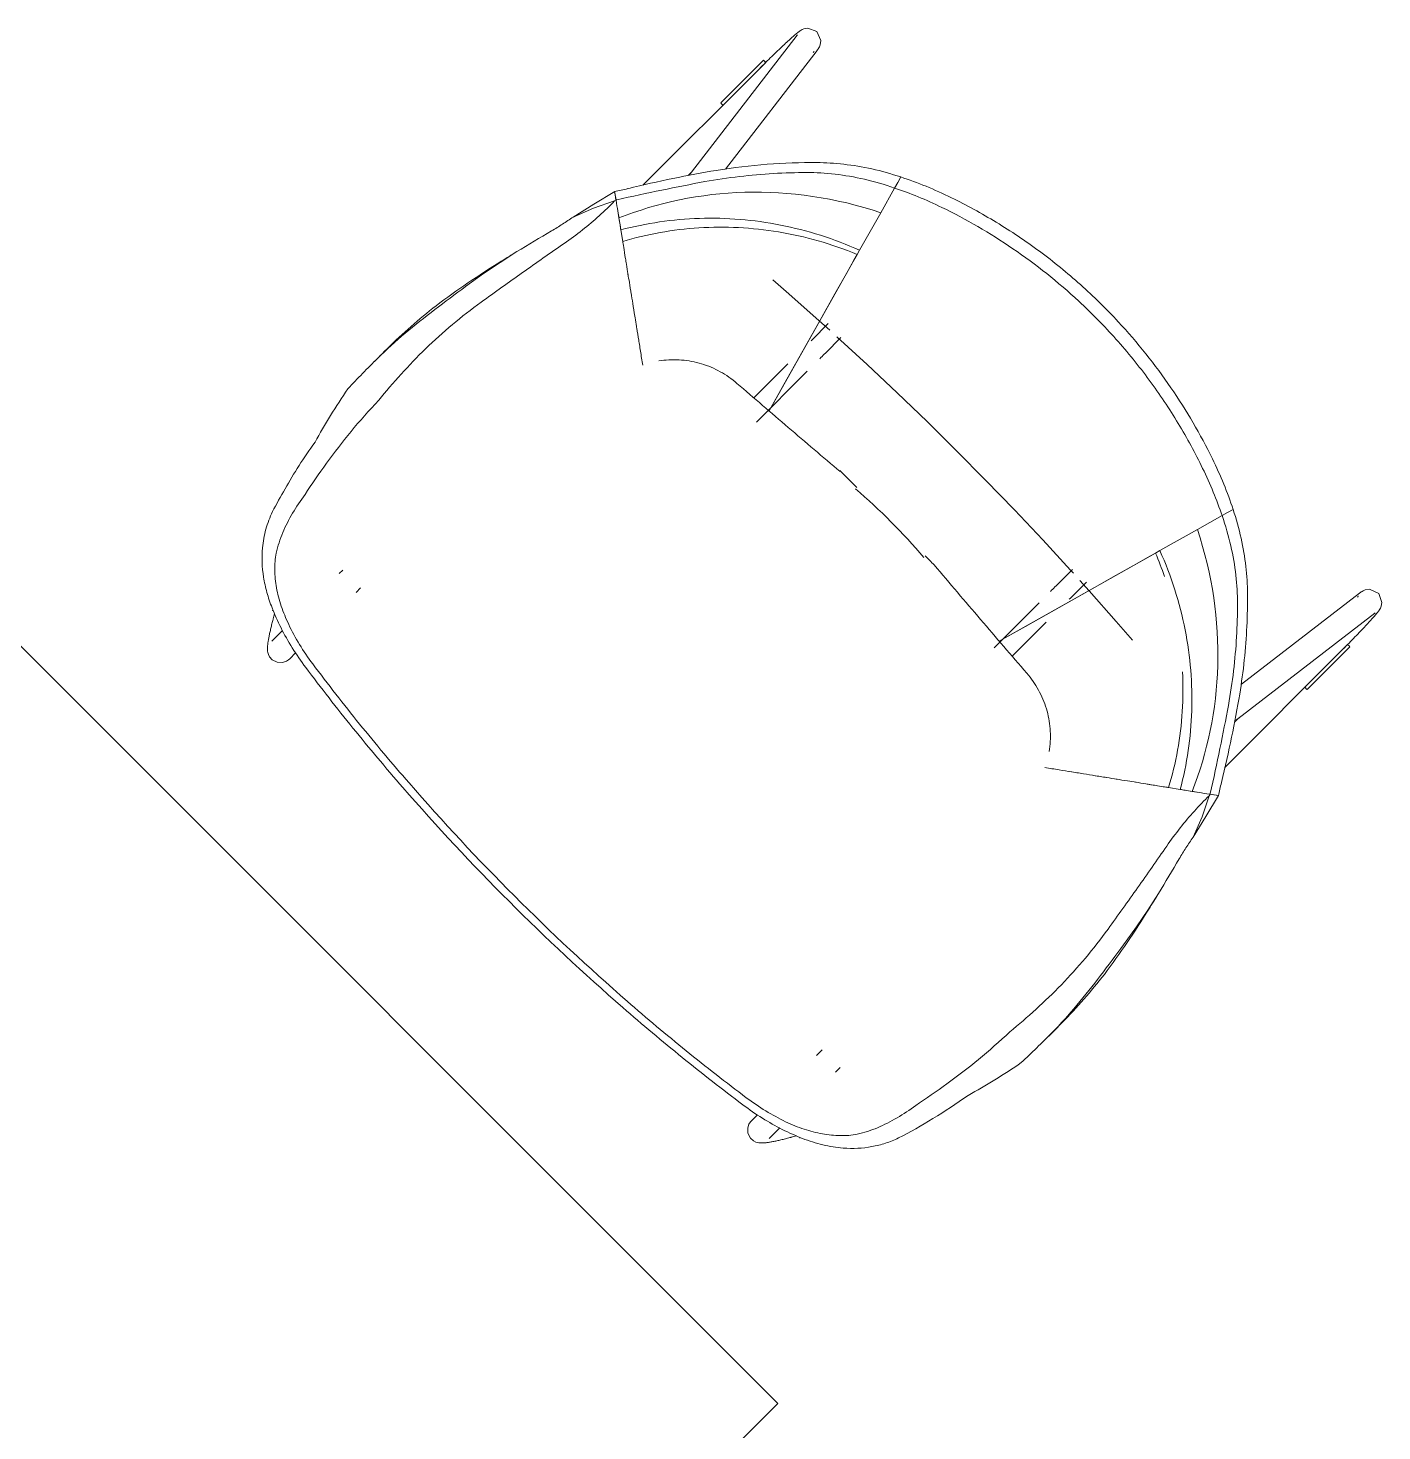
# Model space of a CAD drawing. Header units: millimetres. Extents: x 155927 to 317870, y -36033 to 97293.
# Drawn here: x 190623 to 191485, y 25218 to 26111 of the extents above; entities that cross this region are included whole.
import ezdxf

# ---------------------------------------------------------------- set-up
doc = ezdxf.new("R2010")
doc.units = ezdxf.units.MM
doc.header["$MEASUREMENT"] = 0
doc.layers.add('I-FURN', color=8, linetype='CONTINUOUS', lineweight=9)

msp = doc.modelspace()

# ---------------------------------------------------------------- linework, layer by layer
at = {"layer": 'I-FURN'}
for p, q in [((191112.88, 26106.07), (191045.66, 26018.81)), ((191107.07, 26102.27), (191106.33, 26101.59)), ((191107.79, 26102.93), (191107.07, 26102.27)), ((191108.48, 26103.56), (191107.79, 26102.93)), ((191109.14, 26104.16), (191108.48, 26103.56)), ((191109.78, 26104.73), (191109.14, 26104.16)), ((191110.39, 26105.27), (191109.78, 26104.73)), ((191110.97, 26105.78), (191110.39, 26105.27)), ((191111.52, 26106.25), (191110.97, 26105.78)), ((191112.04, 26106.7), (191111.52, 26106.25)), ((191112.54, 26107.12), (191112.04, 26106.7)), ((191113.02, 26107.51), (191112.54, 26107.12)), ((191112.92, 26106.12), (191112.88, 26106.07)), ((191113.03, 26106.27), (191112.92, 26106.12)), ((191113.48, 26107.87), (191113.02, 26107.51)), ((191113.07, 26106.33), (191113.03, 26106.27)), ((191113.92, 26108.22), (191113.48, 26107.87)), ((191114.36, 26108.55), (191113.92, 26108.22)), ((191114.83, 26108.87), (191114.36, 26108.55)), ((191115.36, 26109.22), (191114.83, 26108.87)), ((191116.06, 26109.61), (191115.36, 26109.22)), ((191117.21, 26110.1), (191116.06, 26109.61)), ((191119.72, 26110.57), (191117.21, 26110.1)), ((191125.38, 26108.48), (191119.72, 26110.57)), ((191125.38, 26108.48), (191128.02, 26102.65)), ((191128.02, 26102.65), (191127.61, 26099.91)), ((191067.31, 26020.69), (191125.55, 26096.3)), ((191097.7, 26093.38), (191096.74, 26092.46)), ((191098.64, 26094.29), (191097.7, 26093.38)), ((191099.57, 26095.19), (191098.64, 26094.29)), ((191100.48, 26096.07), (191099.57, 26095.19)), ((191101.37, 26096.92), (191100.48, 26096.07)), ((191102.25, 26097.76), (191101.37, 26096.92)), ((191103.11, 26098.57), (191102.25, 26097.76)), ((191103.95, 26099.36), (191103.11, 26098.57)), ((191104.76, 26100.13), (191103.95, 26099.36)), ((191105.56, 26100.87), (191104.76, 26100.13)), ((191106.33, 26101.59), (191105.56, 26100.87)), ((191123.35, 26095.28), (191123.06, 26095.05)), ((191123.57, 26095.46), (191123.35, 26095.28)), ((191123.73, 26095.57), (191123.57, 26095.46)), ((191125.71, 26096.51), (191125.55, 26096.3)), ((191126.03, 26096.95), (191125.71, 26096.51)), ((191126.36, 26097.42), (191126.03, 26096.95)), ((191126.71, 26097.96), (191126.36, 26097.42)), ((191127.11, 26098.69), (191126.71, 26097.96)), ((191127.61, 26099.91), (191127.11, 26098.69)), ((191088.62, 26084.44), (191014.66, 26010.48)), ((191091.5, 26090.14), (191064.24, 26062.87)), ((191088.84, 26084.66), (191088.62, 26084.44)), ((191092.91, 26088.72), (191088.64, 26084.45)), ((191089.84, 26085.66), (191088.84, 26084.66)), ((191090.84, 26086.65), (191089.84, 26085.66)), ((191091.84, 26087.64), (191090.84, 26086.65)), ((191091.55, 26090.09), (191092.91, 26088.72)), ((191092.83, 26088.62), (191091.84, 26087.64)), ((191093.82, 26089.6), (191092.83, 26088.62)), ((191094.8, 26090.56), (191093.82, 26089.6)), ((191095.78, 26091.52), (191094.8, 26090.56)), ((191096.74, 26092.46), (191095.78, 26091.52)), ((191065.65, 26061.46), (191064.29, 26062.83)), ((191043.43, 26016.62), (191046.12, 26019.32)), ((191045.66, 26018.81), (191044.88, 26017.64)), ((191176.94, 26012.27), (191178.91, 26015.77)), ((191176.94, 26012.27), (191178.91, 26015.77)), ((190996.78, 26006.52), (190983.47, 25998.4)), ((190997.55, 26001.1), (190996.68, 26006.48)), ((190996.69, 26006.46), (190997.55, 26001.12)), ((190996.78, 26005.88), (190997.54, 26001.16)), ((191174.96, 26008.75), (191166.1, 25993.04)), ((191166.1, 25993.04), (191174.96, 26008.75)), ((191174.96, 26008.75), (191176.94, 26012.27)), ((191174.96, 26008.75), (191176.94, 26012.27)), ((190983.47, 25998.4), (190970.17, 25990.27)), ((190970.17, 25990.27), (190983.12, 25995.99)), ((190983.12, 25995.99), (190996.64, 26000.52)), ((190996.64, 26000.52), (190997.55, 26001.1)), ((190997.55, 26001.12), (190998.03, 26001.22)), ((190999.41, 25989.67), (190998.43, 25995.7)), ((191000.11, 25985.35), (190999.41, 25989.67)), ((191166.1, 25993.04), (191152.65, 25969.16)), ((191152.65, 25969.16), (191166.1, 25993.04)), ((191000.63, 25982.1), (191000.11, 25985.35)), ((191001.83, 25974.72), (191000.63, 25982.1)), ((190923.77, 25961.42), (190934.38, 25968.26)), ((191152.65, 25969.16), (191151.12, 25966.45)), ((191151.12, 25966.45), (191152.65, 25969.16)), ((190913.1, 25954.25), (190923.77, 25961.42)), ((191095.02, 25866.86), (191151.12, 25966.45)), ((191149.05, 25962.77), (191144.24, 25954.23)), ((191151.12, 25966.45), (191149.05, 25962.77)), ((190901.79, 25946.08), (190913.1, 25954.25)), ((191097.37, 25950.25), (191107.64, 25941.38)), ((191144.24, 25954.23), (191136.95, 25941.29)), ((191107.64, 25941.38), (191127.02, 25924.23)), ((191136.95, 25941.29), (191127.54, 25924.59)), ((191127.54, 25924.59), (191116.52, 25905.02)), ((191127.02, 25924.23), (191133.74, 25918.18)), ((191132.67, 25922.44), (191122.38, 25912.15)), ((191121.78, 25911.55), (191122.38, 25912.15)), ((191130.87, 25903.67), (191140.72, 25913.52)), ((191138.26, 25914.08), (191157.51, 25896.38)), ((190849.63, 25904.29), (190843.69, 25898.35)), ((191026.35, 25898.9), (191024.86, 25898.69)), ((191107.05, 25896.82), (191085.37, 25875.14)), ((191116.52, 25905.02), (191104.44, 25883.59)), ((191128.04, 25900.84), (191127.3, 25900.09)), ((191128.77, 25901.57), (191128.04, 25900.84)), ((191129.49, 25902.29), (191128.77, 25901.57)), ((191130.19, 25902.99), (191129.49, 25902.29)), ((191130.87, 25903.67), (191130.19, 25902.99)), ((191086.96, 25859.76), (191117.78, 25890.58)), ((191118.51, 25891.31), (191117.78, 25890.58)), ((191119.33, 25892.13), (191118.51, 25891.31)), ((191157.51, 25896.38), (191176.63, 25878.37)), ((191104.44, 25883.59), (191095.02, 25866.86)), ((191176.63, 25878.37), (191195.59, 25860.08)), ((191195.59, 25860.08), (191214.37, 25841.54)), ((191214.37, 25841.54), (191232.94, 25822.79)), ((191140, 25829.01), (191140.3, 25828.22)), ((191232.94, 25822.79), (191251.25, 25803.84)), ((191251.25, 25803.84), (191269.29, 25784.73)), ((191367.76, 25791.38), (191383.47, 25800.23)), ((191383.47, 25800.23), (191367.76, 25791.38)), ((191386.99, 25802.21), (191383.47, 25800.23)), ((191386.99, 25802.21), (191383.47, 25800.23)), ((191390.49, 25804.19), (191386.99, 25802.21)), ((191390.49, 25804.19), (191386.99, 25802.21)), ((191343.88, 25777.93), (191367.76, 25791.38)), ((191367.76, 25791.38), (191343.88, 25777.93)), ((191269.29, 25784.73), (191287.02, 25765.5)), ((191341.17, 25776.4), (191241.59, 25720.29)), ((191328.96, 25769.52), (191337.49, 25774.33)), ((191337.49, 25774.33), (191341.17, 25776.4)), ((191341.17, 25776.4), (191343.88, 25777.93)), ((191343.88, 25777.93), (191341.17, 25776.4)), ((190823.54, 25765.47), (190821.35, 25763.28)), ((191288.24, 25766), (191278.39, 25756.15)), ((191287.02, 25765.5), (191288.8, 25763.54)), ((191316.01, 25762.22), (191328.96, 25769.52)), ((190832.06, 25751.35), (190834.86, 25754.15)), ((191275.65, 25753.4), (191276.38, 25754.13)), ((191276.38, 25754.13), (191277.09, 25754.85)), ((191277.09, 25754.85), (191277.79, 25755.54)), ((191277.79, 25755.54), (191278.39, 25756.15)), ((191286.87, 25747.66), (191297.16, 25757.95)), ((191298.95, 25752.3), (191292.9, 25759.02)), ((191299.32, 25752.82), (191316.01, 25762.22)), ((191274.15, 25751.9), (191274.9, 25752.66)), ((191274.9, 25752.66), (191275.65, 25753.4)), ((191279.75, 25741.79), (191299.32, 25752.82)), ((191286.87, 25747.66), (191286.19, 25746.98)), ((191316.1, 25732.92), (191298.95, 25752.3)), ((191471.03, 25750.83), (191395.91, 25692.97)), ((191470.01, 25748.62), (191469.78, 25748.34)), ((191470.18, 25748.85), (191470.01, 25748.62)), ((191470.3, 25749), (191470.18, 25748.85)), ((191471.23, 25750.98), (191471.03, 25750.83)), ((191471.67, 25751.31), (191471.23, 25750.98)), ((191472.14, 25751.64), (191471.67, 25751.31)), ((191472.69, 25751.98), (191472.14, 25751.64)), ((191473.41, 25752.38), (191472.69, 25751.98)), ((191474.63, 25752.89), (191473.41, 25752.38)), ((191477.38, 25753.3), (191474.63, 25752.89)), ((191483.2, 25750.66), (191477.38, 25753.3)), ((191483.2, 25750.66), (191485.29, 25745)), ((191485.29, 25745), (191484.83, 25742.49)), ((190779.17, 25739.65), (190778.67, 25739.79)), ((190780.15, 25737.86), (190779.24, 25734.46)), ((191265.3, 25743.06), (191238.27, 25716.02)), ((191258.31, 25729.72), (191279.75, 25741.79)), ((191265.3, 25743.06), (191266.12, 25743.88)), ((191266.12, 25743.88), (191266.94, 25744.7)), ((191393.53, 25670.94), (191480.79, 25738.15)), ((191480.5, 25736.24), (191479.99, 25735.66)), ((191480.98, 25736.8), (191480.5, 25736.24)), ((191480.84, 25738.19), (191480.79, 25738.15)), ((191480.99, 25738.31), (191480.84, 25738.19)), ((191481.43, 25737.32), (191480.98, 25736.8)), ((191481.05, 25738.35), (191480.99, 25738.31)), ((191481.84, 25737.82), (191481.43, 25737.32)), ((191482.23, 25738.3), (191481.84, 25737.82)), ((191482.6, 25738.75), (191482.23, 25738.3)), ((191482.94, 25739.2), (191482.6, 25738.75)), ((191483.27, 25739.64), (191482.94, 25739.2)), ((191483.6, 25740.11), (191483.27, 25739.64)), ((191483.94, 25740.64), (191483.6, 25740.11)), ((191484.33, 25741.34), (191483.94, 25740.64)), ((191484.83, 25742.49), (191484.33, 25741.34)), ((191100.57, 25235.11), (190605.59, 25730.09)), ((190777.28, 25726.51), (190777.43, 25727.18)), ((190777.43, 25727.18), (190777.59, 25727.86)), ((190777.59, 25727.86), (190777.75, 25728.55)), ((190777.75, 25728.55), (190777.92, 25729.25)), ((190777.92, 25729.25), (190778.09, 25729.95)), ((190778.09, 25729.95), (190778.26, 25730.66)), ((190778.26, 25730.66), (190778.44, 25731.38)), ((190778.44, 25731.38), (190778.62, 25732.1)), ((190785.16, 25727.08), (190778.46, 25720.38)), ((190778.62, 25732.1), (190778.81, 25732.82)), ((190778.81, 25732.82), (190779, 25733.54)), ((190779, 25733.54), (190779.19, 25734.26)), ((190779.19, 25734.26), (190779.24, 25734.46)), ((191241.59, 25720.29), (191258.31, 25729.72)), ((191249.86, 25710.65), (191271.54, 25732.33)), ((191326.53, 25720.85), (191316.1, 25732.92)), ((191472.48, 25727.53), (191471.65, 25726.65)), ((191473.3, 25728.39), (191472.48, 25727.53)), ((191474.09, 25729.22), (191473.3, 25728.39)), ((191474.85, 25730.04), (191474.09, 25729.22)), ((191475.59, 25730.83), (191474.85, 25730.04)), ((191476.31, 25731.6), (191475.59, 25730.83)), ((191477, 25732.35), (191476.31, 25731.6)), ((191477.65, 25733.06), (191477, 25732.35)), ((191478.28, 25733.76), (191477.65, 25733.06)), ((191478.88, 25734.42), (191478.28, 25733.76)), ((191479.45, 25735.06), (191478.88, 25734.42)), ((191479.99, 25735.66), (191479.45, 25735.06)), ((190775.74, 25717.97), (190775.8, 25718.44)), ((190775.8, 25718.44), (190775.86, 25718.93)), ((190775.86, 25718.93), (190775.93, 25719.43)), ((190775.93, 25719.43), (190776.01, 25719.94)), ((190776.01, 25719.94), (190776.09, 25720.47)), ((190776.09, 25720.47), (190776.18, 25721.01)), ((190776.18, 25721.01), (190776.28, 25721.56)), ((190776.28, 25721.56), (190776.38, 25722.13)), ((190776.38, 25722.13), (190776.49, 25722.72)), ((190776.49, 25722.72), (190776.61, 25723.32)), ((190776.61, 25723.32), (190776.73, 25723.93)), ((190776.73, 25723.93), (190776.86, 25724.56)), ((190776.86, 25724.56), (190777, 25725.2)), ((190777, 25725.2), (190777.14, 25725.85)), ((190777.14, 25725.85), (190777.28, 25726.51)), ((191459.17, 25713.92), (191463.45, 25718.19)), ((191463.35, 25718.11), (191462.36, 25717.11)), ((191464.32, 25719.1), (191463.35, 25718.11)), ((191463.45, 25718.19), (191464.81, 25716.82)), ((191465.29, 25720.08), (191464.32, 25719.1)), ((191466.24, 25721.05), (191465.29, 25720.08)), ((191467.18, 25722.02), (191466.24, 25721.05)), ((191468.11, 25722.97), (191467.18, 25722.02)), ((191469.02, 25723.92), (191468.11, 25722.97)), ((191469.91, 25724.84), (191469.02, 25723.92)), ((191470.79, 25725.76), (191469.91, 25724.84)), ((191471.65, 25726.65), (191470.79, 25725.76)), ((190775.59, 25715.62), (190775.6, 25716.11)), ((190775.6, 25715.1), (190775.59, 25715.62)), ((190775.6, 25716.11), (190775.62, 25716.58)), ((190775.63, 25714.52), (190775.6, 25715.1)), ((190775.62, 25716.58), (190775.65, 25717.04)), ((190775.71, 25713.85), (190775.63, 25714.52)), ((190775.65, 25717.04), (190775.69, 25717.5)), ((190775.69, 25717.5), (190775.74, 25717.97)), ((190775.88, 25713), (190775.71, 25713.85)), ((190776.22, 25711.89), (190775.88, 25713)), ((190776.99, 25710.37), (190776.22, 25711.89)), ((190778.69, 25708.45), (190776.99, 25710.37)), ((190789.08, 25708.44), (190789.78, 25709.07)), ((190789.78, 25709.07), (190793.56, 25712.86)), ((191385.21, 25639.94), (191459.16, 25713.9)), ((191437.6, 25689.51), (191464.86, 25716.78)), ((191459.38, 25714.12), (191459.16, 25713.9)), ((191460.38, 25715.12), (191459.38, 25714.12)), ((191461.38, 25716.12), (191460.38, 25715.12)), ((191462.36, 25717.11), (191461.38, 25716.12)), ((190781.77, 25706.86), (190778.69, 25708.45)), ((190781.77, 25706.86), (190785.22, 25706.7)), ((190785.22, 25706.7), (190787.65, 25707.51)), ((190787.65, 25707.51), (190789.08, 25708.44)), ((191437.55, 25689.56), (191436.18, 25690.93)), ((191394.01, 25671.37), (191391.34, 25668.7)), ((191393.53, 25670.94), (191392.36, 25670.16)), ((191273.42, 25650.14), (191273.62, 25651.62)), ((191356.83, 25625.91), (191349.44, 25627.1)), ((191360.07, 25625.38), (191356.83, 25625.91)), ((191364.39, 25624.68), (191360.07, 25625.38)), ((191370.43, 25623.7), (191364.39, 25624.68)), ((191375.24, 25621.92), (191370.71, 25608.4)), ((191373.12, 25608.75), (191381.24, 25622.06)), ((191375.24, 25621.92), (191375.82, 25622.83)), ((191381.2, 25621.96), (191375.82, 25622.83)), ((191375.94, 25623.31), (191375.85, 25622.83)), ((191375.85, 25622.83), (191381.18, 25621.96)), ((191375.88, 25622.82), (191381.18, 25621.96)), ((191364.99, 25595.45), (191373.12, 25608.75)), ((191370.71, 25608.4), (191364.99, 25595.45)), ((191342.98, 25559.65), (191336.14, 25549.05)), ((191336.14, 25549.05), (191328.97, 25538.38)), ((191328.97, 25538.38), (191320.81, 25527.06)), ((191273.07, 25468.97), (191279.01, 25474.91)), ((191128.88, 25460.14), (191125.2, 25456.46)), ((191137.3, 25445.93), (191140.19, 25448.82)), ((191083.17, 25414.36), (191083.79, 25415.05)), ((191087.58, 25418.84), (191083.79, 25415.05)), ((191081.42, 25410.5), (191082.23, 25412.93)), ((191081.59, 25407.04), (191081.42, 25410.5)), ((191081.59, 25407.04), (191083.17, 25403.97)), ((191082.23, 25412.93), (191083.17, 25414.36)), ((191095.11, 25403.74), (191101.8, 25410.43)), ((191109.18, 25404.52), (191112.58, 25405.43)), ((191083.17, 25403.97), (191085.09, 25402.27)), ((191085.09, 25402.27), (191086.61, 25401.5)), ((191086.61, 25401.5), (191087.73, 25401.15)), ((191087.73, 25401.15), (191088.57, 25400.99)), ((191088.57, 25400.99), (191089.25, 25400.91)), ((191089.25, 25400.91), (191089.83, 25400.88)), ((191089.83, 25400.88), (191090.35, 25400.87)), ((191090.35, 25400.87), (191090.83, 25400.88)), ((191090.83, 25400.88), (191091.3, 25400.9)), ((191091.3, 25400.9), (191091.76, 25400.93)), ((191091.76, 25400.93), (191092.22, 25400.97)), ((191092.22, 25400.97), (191092.69, 25401.02)), ((191092.69, 25401.02), (191093.17, 25401.07)), ((191093.17, 25401.07), (191093.65, 25401.14)), ((191093.65, 25401.14), (191094.15, 25401.21)), ((191094.15, 25401.21), (191094.66, 25401.28)), ((191094.66, 25401.28), (191095.19, 25401.37)), ((191095.19, 25401.37), (191095.73, 25401.46)), ((191095.73, 25401.46), (191096.29, 25401.56)), ((191096.29, 25401.56), (191096.86, 25401.66)), ((191096.86, 25401.66), (191097.44, 25401.77)), ((191097.44, 25401.77), (191098.04, 25401.89)), ((191098.04, 25401.89), (191098.66, 25402.01)), ((191098.66, 25402.01), (191099.28, 25402.14)), ((191099.28, 25402.14), (191099.92, 25402.27)), ((191099.92, 25402.27), (191100.57, 25402.41)), ((191100.57, 25402.41), (191101.23, 25402.56)), ((191101.23, 25402.56), (191101.91, 25402.71)), ((191101.91, 25402.71), (191102.59, 25402.87)), ((191102.59, 25402.87), (191103.28, 25403.03)), ((191103.28, 25403.03), (191103.97, 25403.19)), ((191103.97, 25403.19), (191104.68, 25403.36)), ((191104.68, 25403.36), (191105.39, 25403.54)), ((191105.39, 25403.54), (191106.1, 25403.72)), ((191106.1, 25403.72), (191106.82, 25403.9)), ((191106.82, 25403.9), (191107.54, 25404.09)), ((191107.54, 25404.09), (191108.26, 25404.27)), ((191108.26, 25404.27), (191108.98, 25404.47)), ((191108.98, 25404.47), (191109.18, 25404.52)), ((191114.51, 25403.95), (191114.38, 25404.45)), ((190605.59, 24740.14), (191100.57, 25235.11))]:
    msp.add_line(p, q, dxfattribs=at)
msp.add_arc((190905.86, 25531.14), 376.15, 40.12594, 49.52933, dxfattribs=at)
for centre, major_axis, ratio, start_param, end_param in [((191036.9, 26507.46), (-411.51, -411.51), 0.743145, 0.853184, 0.869724), ((193705.23, 21441.94), (-3756.55, 3756.55), 0.981627, 6.037909, 6.042851), ((192650.88, 21685.51), (-4235.43, -4235.43), 0.743145, 4.404602, 4.406583), ((191882.18, 25662.17), (-411.51, -411.51), 0.743145, 5.413461, 5.430001), ((186816.67, 28330.5), (-3756.55, 3756.55), 0.981627, 3.381927, 3.386869), ((187060.23, 27276.15), (-4235.43, -4235.43), 0.743145, 1.876602, 1.878583)]:
    msp.add_ellipse(centre, major_axis=major_axis, ratio=ratio, start_param=start_param, end_param=end_param, dxfattribs=at)
for points in [[(191125.38, 26024.93), (191115.03, 26025.06), (191094.02, 26024.36), (191072.34, 26021.75), (191061.33, 26019.97)], [(191178.91, 26015.77), (191172.71, 26017.81), (191160.46, 26021.24), (191142.48, 26024.18), (191131, 26024.9), (191125.38, 26024.93)], [(190998.03, 26001.22), (191007.72, 26003.42), (191026.81, 26007.51), (191045.19, 26011.11), (191054.18, 26012.82)], [(191061.33, 26019.97), (191052.38, 26018.45), (191034.01, 26015.04), (191014.87, 26010.74), (191005.14, 26008.33)], [(191054.18, 26012.82), (191061.58, 26014.13), (191076.24, 26016.31), (191097.86, 26018.19), (191112.01, 26018.6), (191119.03, 26018.58)], [(191119.03, 26018.58), (191124.91, 26018.6), (191136.92, 26017.88), (191155.7, 26014.72), (191168.49, 26010.99), (191174.96, 26008.75)], [(191178.91, 26015.77), (191184.23, 26014.02), (191194.96, 26010.06), (191205.77, 26005.19), (191211.19, 26002.55)], [(190997.54, 26001.16), (190997.34, 26002.45), (190997.07, 26004.07), (190996.78, 26005.89)], [(191166.1, 25993.04), (191137.4, 26002.61), (191078.47, 26011.03), (191023.99, 25999.47), (190999.41, 25989.67)], [(191205.03, 25996.39), (191199.99, 25998.84), (191189.92, 26003.35), (191179.92, 26007.09), (191174.96, 26008.75)], [(190964.53, 25973.49), (190968.53, 25976.26), (190976.27, 25981.98), (190987.09, 25991.03), (190993.58, 25997.32), (190996.64, 26000.52)], [(190997.55, 26001.1), (190997.99, 25998.4), (190998.36, 25996.1), (190998.67, 25994.19)], [(190970.17, 25990.27), (190967.98, 25988.74), (190963.52, 25985.74), (190958.89, 25982.88), (190956.53, 25981.49)], [(190998.67, 25994.19), (190998.98, 25992.28), (190999.23, 25990.78), (190999.41, 25989.67)], [(190999.41, 25989.67), (190999.67, 25988.05), (190999.9, 25986.61), (191000.11, 25985.35)], [(191152.65, 25969.16), (191136.38, 25976.44), (191102.51, 25987.16), (191050.5, 25991.35), (191016.81, 25986.38), (191000.63, 25982.1)], [(191000.11, 25985.35), (191000.31, 25984.09), (191000.48, 25983.01), (191000.63, 25982.1)], [(191151.12, 25966.45), (191134.81, 25973.2), (191101.09, 25982.78), (191050, 25985.29), (191017.37, 25979.39), (191001.83, 25974.72)], [(190911.75, 25936.12), (190920.48, 25942.44), (190938.01, 25954.98), (190955.67, 25967.35), (190964.53, 25973.49)], [(191003.61, 25963.71), (191003.14, 25966.63), (191002.35, 25971.5), (191001.94, 25974.01), (191001.83, 25974.72)], [(190924.5, 25962.14), (190917.29, 25957.61), (190903.06, 25948.45), (190889.49, 25938.81), (190882.93, 25933.81)], [(191003.58, 25963.92), (191003.76, 25962.77), (191003.96, 25961.55), (191004.17, 25960.25)], [(191005.24, 25953.62), (191004.86, 25955.99), (191004.51, 25958.14), (191004.18, 25960.17)], [(191005.18, 25954.02), (191005.46, 25952.29), (191005.75, 25950.48), (191006.06, 25948.6)], [(190845.84, 25900.49), (190851.36, 25905.97), (190863.07, 25916.44), (190882.04, 25931.4), (190895.17, 25941.17), (190901.79, 25946.08)], [(191007.25, 25941.24), (191006.84, 25943.79), (191006.44, 25946.27), (191006.05, 25948.62)], [(191007.15, 25941.86), (191007.49, 25939.73), (191007.85, 25937.53), (191008.22, 25935.27)], [(190846.43, 25873.66), (190850.97, 25879.27), (190860.52, 25890.36), (190876.07, 25906.58), (190893.1, 25921.99), (190905.38, 25931.53), (190911.75, 25936.12)], [(190882.93, 25933.81), (190877.5, 25929.55), (190866.91, 25920.82), (190856.96, 25911.58), (190852.16, 25906.81)], [(191009.53, 25927.15), (191009.08, 25929.93), (191008.64, 25932.64), (191008.22, 25935.27)], [(190852.16, 25906.81), (190850.05, 25904.72), (190847.96, 25902.62), (190845.87, 25900.51)], [(190826.82, 25880.92), (190829.86, 25884.19), (190836.09, 25890.71), (190842.56, 25897.23), (190845.84, 25900.49)], [(191014.6, 25895.89), (191014.1, 25898.95), (191013.61, 25901.98), (191013.13, 25904.96)], [(191074.57, 25884.41), (191071.28, 25887.25), (191064.12, 25892.23), (191052.12, 25897.3), (191039.33, 25899.74), (191030.64, 25899.5), (191026.35, 25898.9)], [(190826.82, 25880.92), (190822.95, 25875.28), (190815.59, 25863.98), (190809, 25852.64), (190805.91, 25846.98)], [(191140.3, 25828.22), (191129.23, 25837.6), (191107.2, 25856.35), (191085.41, 25875.06), (191074.57, 25884.41)], [(190799.55, 25813.73), (190803.82, 25820.29), (190813.02, 25833.52), (190828.45, 25853.8), (190840.23, 25867.07), (190846.43, 25873.66)], [(190805.91, 25846.98), (190802.32, 25842.01), (190795.51, 25832.1), (190786.65, 25817.17), (190781.31, 25807.52), (190778.81, 25802.75)], [(191377.28, 25836.46), (191379.92, 25831.05), (191384.78, 25820.23), (191388.75, 25809.51), (191390.49, 25804.19)], [(191150.93, 25818.08), (191147.29, 25821.72), (191143.65, 25825.36), (191140, 25829.01)], [(191383.47, 25800.23), (191381.81, 25805.2), (191378.08, 25815.2), (191373.56, 25825.27), (191371.12, 25830.31)], [(190781.13, 25776.4), (190782.21, 25780.85), (190785, 25789.53), (190791.37, 25801.84), (190796.63, 25809.82), (190799.55, 25813.73)], [(191383.47, 25800.23), (191385.71, 25793.77), (191389.45, 25780.97), (191392.6, 25762.19), (191393.32, 25750.19), (191393.3, 25744.3)], [(191399.65, 25750.65), (191399.63, 25756.28), (191398.9, 25767.75), (191395.97, 25785.73), (191392.54, 25797.99), (191390.49, 25804.19)], [(191364.39, 25624.68), (191374.19, 25649.27), (191385.75, 25703.75), (191377.34, 25762.67), (191367.76, 25791.38)], [(190789.16, 25730.86), (190787.28, 25734.8), (190784.1, 25742.62), (190781.07, 25754.3), (190779.97, 25765.65), (190780.52, 25772.86), (190781.13, 25776.4)], [(191200.21, 25768.8), (191198.26, 25770.75), (191196.31, 25772.69), (191194.37, 25774.64)], [(191346.75, 25761.47), (191345.07, 25766.49), (191343.21, 25771.47), (191341.17, 25776.4)], [(191356.83, 25625.91), (191361.11, 25642.08), (191366.07, 25675.78), (191361.89, 25727.78), (191351.17, 25761.65), (191343.88, 25777.93)], [(191259.13, 25699.84), (191249.33, 25711.21), (191229.7, 25734.07), (191210.04, 25757.18), (191200.21, 25768.8)], [(191394.7, 25686.61), (191395.89, 25693.92), (191397.86, 25708.41), (191399.45, 25729.71), (191399.72, 25743.71), (191399.65, 25750.65)], [(190778.54, 25741.47), (190780.19, 25737.22), (190783.97, 25728.75), (190791.17, 25715.96), (190796.86, 25707.68), (190799.93, 25703.58)], [(191393.3, 25744.3), (191393.32, 25737.29), (191392.92, 25723.13), (191391.04, 25701.54), (191388.86, 25686.86), (191387.54, 25679.45)], [(190804.43, 25705.8), (190801.37, 25709.89), (190795.77, 25718.16), (190791.19, 25726.59), (190789.16, 25730.86)], [(191273.62, 25651.62), (191274.22, 25655.92), (191274.46, 25664.63), (191272.02, 25677.42), (191266.94, 25689.42), (191261.97, 25696.56), (191259.13, 25699.84)], [(191383.05, 25630.42), (191385.47, 25640.2), (191389.78, 25659.39), (191393.18, 25677.71), (191394.7, 25686.61)], [(191387.54, 25679.45), (191385.84, 25670.48), (191382.24, 25652.11), (191378.15, 25633.01), (191375.94, 25623.31)], [(191279.69, 25638.4), (191276.7, 25638.89), (191273.68, 25639.38), (191270.61, 25639.87)], [(191287.72, 25637.1), (191285.07, 25637.53), (191282.37, 25637.97), (191279.65, 25638.41)], [(191295.19, 25635.89), (191292.37, 25636.35), (191289.53, 25636.81), (191286.61, 25637.28)], [(191302.74, 25634.67), (191300.27, 25635.07), (191297.77, 25635.47), (191295.23, 25635.89)], [(191310.01, 25633.49), (191307.37, 25633.92), (191304.64, 25634.36), (191301.87, 25634.81)], [(191316.59, 25632.43), (191314.45, 25632.77), (191312.25, 25633.13), (191309.99, 25633.49)], [(191323.32, 25631.33), (191320.97, 25631.72), (191318.52, 25632.11), (191315.96, 25632.53)], [(191328.75, 25630.46), (191327.02, 25630.74), (191325.21, 25631.03), (191323.33, 25631.33)], [(191334.97, 25629.45), (191332.93, 25629.78), (191330.71, 25630.14), (191328.35, 25630.52)], [(191348.21, 25589.81), (191350.98, 25593.81), (191356.71, 25601.54), (191365.75, 25612.37), (191372.05, 25618.86), (191375.24, 25621.92)], [(191360.07, 25625.38), (191358.81, 25625.59), (191357.73, 25625.76), (191356.83, 25625.91)], [(191364.39, 25624.68), (191362.77, 25624.94), (191361.33, 25625.18), (191360.07, 25625.38)], [(191368.91, 25623.95), (191367.01, 25624.26), (191365.5, 25624.5), (191364.39, 25624.68)], [(191375.82, 25622.83), (191373.12, 25623.27), (191370.82, 25623.64), (191368.92, 25623.95)], [(191375.88, 25622.82), (191377.31, 25622.59), (191379.07, 25622.3), (191381.18, 25621.96)], [(191364.99, 25595.45), (191363.46, 25593.26), (191360.46, 25588.79), (191357.6, 25584.16), (191356.21, 25581.81)], [(191310.85, 25537.02), (191317.16, 25545.76), (191329.71, 25563.29), (191342.07, 25580.95), (191348.21, 25589.81)], [(191308.53, 25508.2), (191313.53, 25514.76), (191323.17, 25528.34), (191332.34, 25542.56), (191336.87, 25549.77)], [(191248.38, 25471.71), (191254, 25476.25), (191265.08, 25485.79), (191281.31, 25501.35), (191296.71, 25518.38), (191306.25, 25530.66), (191310.85, 25537.02)], [(191320.81, 25527.06), (191315.89, 25520.45), (191306.12, 25507.32), (191291.16, 25488.35), (191280.7, 25476.64), (191275.22, 25471.12)], [(191281.53, 25477.43), (191286.3, 25482.23), (191295.55, 25492.19), (191304.27, 25502.78), (191308.53, 25508.2)], [(191275.23, 25471.14), (191277.34, 25473.23), (191279.44, 25475.33), (191281.53, 25477.43)], [(191188.45, 25424.83), (191195.01, 25429.1), (191208.24, 25438.3), (191228.52, 25453.72), (191241.79, 25465.5), (191248.38, 25471.71)], [(191275.22, 25471.12), (191271.95, 25467.83), (191265.43, 25461.36), (191258.91, 25455.14), (191255.64, 25452.1)], [(191255.64, 25452.1), (191250.02, 25448.24), (191238.73, 25440.89), (191227.38, 25434.29), (191221.7, 25431.18)], [(191116.2, 25403.82), (191111.95, 25405.47), (191103.47, 25409.25), (191090.69, 25416.44), (191082.41, 25422.13), (191078.3, 25425.21)], [(191080.53, 25429.71), (191084.62, 25426.65), (191092.88, 25421.04), (191101.32, 25416.47), (191105.58, 25414.44)], [(191151.13, 25406.41), (191155.55, 25407.48), (191164.19, 25410.26), (191176.55, 25416.63), (191184.54, 25421.9), (191188.45, 25424.83)], [(191221.7, 25431.18), (191214.21, 25425.87), (191199.33, 25416.02), (191184.71, 25407.78), (191177.47, 25404.08)], [(191105.58, 25414.44), (191109.52, 25412.56), (191117.34, 25409.38), (191129.02, 25406.35), (191140.37, 25405.24), (191147.59, 25405.8), (191151.13, 25406.41)]]:
    msp.add_open_spline(points, degree=3, dxfattribs=at)
for points, knots in [([(191371.12, 25830.31), (191366.43, 25839.97), (191356.05, 25859.03), (191337.59, 25886.72), (191316.35, 25912.89), (191287.87, 25941.92), (191257.91, 25965.74), (191228.03, 25984.5), (191212.75, 25992.65), (191205.03, 25996.39)], [-1, -1, -1, -1, -0.861111, -0.722222, -0.583333, -0.444444, -0.222222, -0.111111, 0, 0, 0, 0]), ([(191211.19, 26002.55), (191220.82, 25997.84), (191239.85, 25987.41), (191267.49, 25968.91), (191293.63, 25947.65), (191322.65, 25919.18), (191346.5, 25889.25), (191365.31, 25859.43), (191373.5, 25844.18), (191377.28, 25836.46)], [-1, -1, -1, -1, -0.861111, -0.722222, -0.583333, -0.444444, -0.222222, -0.111111, 0, 0, 0, 0]), ([(191009.39, 25928.02), (191009.49, 25927.42), (191009.88, 25924.99), (191010.29, 25922.45), (191010.6, 25920.53), (191010.61, 25920.47)], [0.71428571, 0.71428571, 0.71428571, 0.71428571, 0.73214286, 0.78571429, 0.78716796, 0.78716796, 0.78716796, 0.78716796]), ([(191012, 25911.89), (191011.58, 25914.5), (191011.12, 25917.37), (191010.66, 25920.19), (191010.61, 25920.47)], [-0.85714286, -0.85714286, -0.85714286, -0.85714286, -0.78571429, -0.77790979, -0.77790979, -0.77790979, -0.77790979]), ([(191011.82, 25913), (191012.03, 25911.72), (191012.46, 25909.06), (191012.9, 25906.35), (191013.13, 25904.95)], [0.85714286, 0.85714286, 0.85714286, 0.85714286, 0.89285714, 0.93070121, 0.93070121, 0.93070121, 0.93070121]), ([(190778.81, 25802.75), (190777.08, 25799.13), (190774.3, 25791.7), (190771.72, 25777.89), (190772.23, 25764.28), (190775.07, 25751.33), (190777.26, 25744.78), (190778.54, 25741.47)], [0, 0, 0, 0, 0.2, 0.4, 0.7, 0.85, 1, 1, 1, 1]), ([(191078.3, 25425.21), (191065.3, 25434.99), (191039.57, 25455.08), (190989.19, 25497.4), (190928.64, 25553.92), (190872.12, 25614.47), (190829.79, 25664.85), (190809.71, 25690.58), (190799.93, 25703.58)], [-1, -1, -1, -1, -0.875, -0.75, -0.5, -0.25, -0.125, 0, 0, 0, 0]), ([(190804.43, 25705.8), (190814.12, 25692.9), (190834.03, 25667.39), (190876.01, 25617.4), (190932.06, 25557.34), (190992.12, 25501.29), (191042.1, 25459.32), (191067.62, 25439.4), (191080.53, 25429.71)], [-1, -1, -1, -1, -0.875, -0.75, -0.5, -0.25, -0.125, 0, 0, 0, 0]), ([(191349.44, 25627.1), (191354.11, 25642.65), (191358.54, 25667.12), (191358.71, 25692.4), (191358.28, 25700.86)], [0, 0, 0, 0, 0.3333333, 0.5000122, 0.5000122, 0.5000122, 0.5000122]), ([(191338.64, 25628.85), (191337.93, 25628.97), (191336.75, 25629.16), (191335.47, 25629.37), (191334.98, 25629.45)], [-0.71428571, -0.71428571, -0.71428571, -0.71428571, -0.67857143, -0.65678994, -0.65678994, -0.65678994, -0.65678994]), ([(191349.44, 25627.1), (191348.91, 25627.19), (191347.25, 25627.46), (191343.24, 25628.11), (191339.9, 25628.65), (191338.44, 25628.89)], [-1, -1, -1, -1, -0.8928571, -0.7857143, -0.7142857, -0.7142857, -0.7142857, -0.7142857]), ([(191177.47, 25404.08), (191174.76, 25402.79), (191169.22, 25400.57), (191157.63, 25397.62), (191144.32, 25396.94), (191129.31, 25399.36), (191120.61, 25402.11), (191116.2, 25403.82)], [-1, -1, -1, -1, -0.85, -0.7, -0.4, -0.2, 0, 0, 0, 0])]:
    msp.add_open_spline(points, degree=3, knots=knots, dxfattribs=at)

doc.saveas('drawing.dxf')
